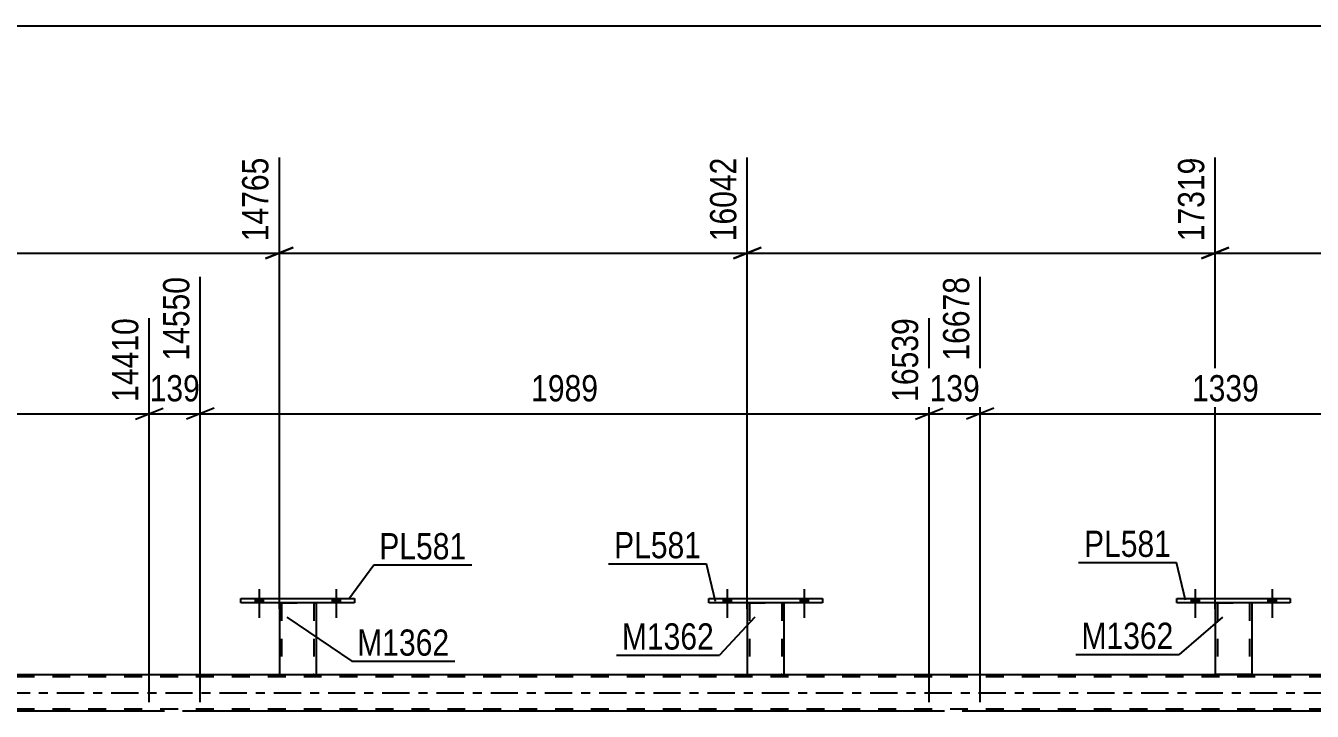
# Model space of a CAD drawing. Header units: millimetres. Extents: x 0 to 3251, y 0 to 594.
# Drawn here: x 606.7 to 747.2, y 441.1 to 516 of the extents above; entities that cross this region are included whole.
import ezdxf

# ---------------------------------------------------------------- set-up
doc = ezdxf.new("R2010")
doc.units = ezdxf.units.MM
doc.linetypes.add('DXK_LINE_DOT2', pattern=[3.9198, 1.9599, -1.9599])
doc.linetypes.add('DXK_LINE_DOT3', pattern=[5.9187, 2.979, -0.9799, 0.9799, -0.9799])
doc.styles.add('Arial Narrow', font='ARIALN.TTF', dxfattribs={"height": 0.2})

# ---------------------------------------------------------------- blocks, each defined once
blk = doc.blocks.new('Bolt-247352729-18688 - 2635')
at = {"linetype": 'Continuous'}
for points in [[(631.78, 452.99), (632.66, 452.99), (632.66, 453.47), (631.78, 453.47)], [(640.18, 452.99), (641.06, 452.99), (641.06, 453.47), (640.18, 453.47)]]:
    blk.add_hatch(color=1, dxfattribs=at).paths.add_polyline_path(points)
at = {"color": 1, "linetype": 'Continuous'}
for p, q in [((632.22, 454.47), (632.22, 451.35)), ((640.62, 454.47), (640.62, 451.35)), ((631.78, 453.47), (631.78, 452.99)), ((632.66, 453.47), (632.66, 452.99)), ((640.18, 453.47), (640.18, 452.99)), ((641.06, 453.47), (641.06, 452.99))]:
    blk.add_line(p, q, dxfattribs=at)
blk = doc.blocks.new('Part-247352729-18663 - 2635')
at = {"color": 2, "linetype": 'Continuous'}
for p, q in [((732.38, 452.99), (732.38, 453.47)), ((732.38, 453.47), (744.78, 453.47)), ((744.78, 452.99), (732.38, 452.99)), ((744.78, 453.47), (744.78, 452.99))]:
    blk.add_line(p, q, dxfattribs=at)
blk = doc.blocks.new('Bolt-247352729-18692 - 2635')
at = {"linetype": 'Continuous'}
for points in [[(733.94, 452.99), (734.82, 452.99), (734.82, 453.47), (733.94, 453.47)], [(742.34, 452.99), (743.22, 452.99), (743.22, 453.47), (742.34, 453.47)]]:
    blk.add_hatch(color=1, dxfattribs=at).paths.add_polyline_path(points)
at = {"color": 1, "linetype": 'Continuous'}
for p, q in [((734.38, 454.47), (734.38, 451.35)), ((742.78, 454.47), (742.78, 451.35)), ((733.94, 453.47), (733.94, 452.99)), ((734.82, 453.47), (734.82, 452.99)), ((742.34, 453.47), (742.34, 452.99)), ((743.22, 453.47), (743.22, 452.99))]:
    blk.add_line(p, q, dxfattribs=at)
blk = doc.blocks.new('Part-247352729-2882 - 2635')
at = {"color": 2, "linetype": 'Continuous'}
for p, q in [((762.07, 445.14), (101.13, 445.14)), ((620.22, 441.14), (540.66, 441.14)), ((705.35, 441.14), (625.79, 441.14)), ((764.47, 441.14), (710.93, 441.14))]:
    blk.add_line(p, q, dxfattribs=at)
at = {"color": 7, "linetype": 'DXK_LINE_DOT2'}
for p, q in [((764.47, 444.9), (101.13, 444.9)), ((764.47, 441.38), (101.13, 441.38)), ((625.79, 441.14), (620.22, 441.14)), ((710.93, 441.14), (705.35, 441.14))]:
    blk.add_line(p, q, dxfattribs=at)
at = {"color": 7, "linetype": 'DXK_LINE_DOT3'}
blk.add_line((101.13, 443.14), (764.47, 443.14), dxfattribs=at)
blk = doc.blocks.new('Part-247352729-18661 - 2635')
at = {"color": 2, "linetype": 'Continuous'}
for p, q in [((681.3, 452.99), (681.3, 453.47)), ((681.3, 453.47), (693.7, 453.47)), ((693.7, 452.99), (681.3, 452.99)), ((693.7, 453.47), (693.7, 452.99))]:
    blk.add_line(p, q, dxfattribs=at)
blk = doc.blocks.new('Bolt-247352729-18690 - 2635')
at = {"linetype": 'Continuous'}
for points in [[(682.86, 452.99), (683.74, 452.99), (683.74, 453.47), (682.86, 453.47)], [(691.26, 452.99), (692.14, 452.99), (692.14, 453.47), (691.26, 453.47)]]:
    blk.add_hatch(color=1, dxfattribs=at).paths.add_polyline_path(points)
at = {"color": 1, "linetype": 'Continuous'}
for p, q in [((683.3, 454.47), (683.3, 451.35)), ((691.7, 454.47), (691.7, 451.35)), ((682.86, 453.47), (682.86, 452.99)), ((683.74, 453.47), (683.74, 452.99)), ((691.26, 453.47), (691.26, 452.99)), ((692.14, 453.47), (692.14, 452.99))]:
    blk.add_line(p, q, dxfattribs=at)
blk = doc.blocks.new('Part-247352729-18658 - 2635')
at = {"color": 2, "linetype": 'Continuous'}
for p, q in [((634.42, 452.99), (634.42, 445.15)), ((638.42, 452.99), (638.42, 445.15)), ((634.42, 445.15), (638.42, 445.15))]:
    blk.add_line(p, q, dxfattribs=at)
at = {"color": 7, "linetype": 'DXK_LINE_DOT2'}
for p, q in [((634.42, 452.99), (638.42, 452.99)), ((634.42, 452.99), (634.42, 452.99)), ((634.42, 452.99), (634.42, 452.99)), ((634.66, 452.99), (634.66, 445.15)), ((638.18, 452.99), (638.18, 445.15)), ((638.42, 452.99), (638.42, 452.99)), ((638.42, 452.99), (638.42, 452.99)), ((638.16, 445.15), (638.12, 445.15)), ((638.12, 445.15), (638.16, 445.15)), ((638.18, 445.15), (638.16, 445.15)), ((638.16, 445.15), (638.18, 445.15))]:
    blk.add_line(p, q, dxfattribs=at)
blk = doc.blocks.new('Part-247352729-18659 - 2635')
at = {"color": 2, "linetype": 'Continuous'}
for p, q in [((630.22, 452.99), (630.22, 453.47)), ((630.22, 453.47), (642.62, 453.47)), ((642.62, 452.99), (630.22, 452.99)), ((642.62, 453.47), (642.62, 452.99))]:
    blk.add_line(p, q, dxfattribs=at)
blk = doc.blocks.new('Part-247352729-18660 - 2635')
at = {"color": 2, "linetype": 'Continuous'}
for p, q in [((685.5, 452.99), (685.5, 445.15)), ((689.5, 452.99), (689.5, 445.15)), ((685.5, 445.15), (689.5, 445.15))]:
    blk.add_line(p, q, dxfattribs=at)
at = {"color": 7, "linetype": 'DXK_LINE_DOT2'}
for p, q in [((685.5, 452.99), (689.5, 452.99)), ((685.5, 452.99), (685.5, 452.99)), ((685.5, 452.99), (685.5, 452.99)), ((685.74, 452.99), (685.74, 445.15)), ((689.26, 452.99), (689.26, 445.15)), ((689.5, 452.99), (689.5, 452.99)), ((689.5, 452.99), (689.5, 452.99)), ((689.24, 445.15), (689.2, 445.15)), ((689.2, 445.15), (689.24, 445.15)), ((689.26, 445.15), (689.24, 445.15)), ((689.24, 445.15), (689.26, 445.15))]:
    blk.add_line(p, q, dxfattribs=at)
blk = doc.blocks.new('Part-247352729-18662 - 2635')
at = {"color": 2, "linetype": 'Continuous'}
for p, q in [((736.58, 452.99), (736.58, 445.15)), ((740.58, 452.99), (740.58, 445.15)), ((740.54, 445.15), (736.58, 445.15)), ((740.58, 445.15), (740.54, 445.15))]:
    blk.add_line(p, q, dxfattribs=at)
at = {"color": 7, "linetype": 'DXK_LINE_DOT2'}
for p, q in [((736.58, 452.99), (740.58, 452.99)), ((736.58, 452.99), (736.58, 452.99)), ((736.58, 452.99), (736.58, 452.99)), ((736.82, 452.99), (736.82, 445.15)), ((740.34, 452.99), (740.34, 445.15)), ((740.58, 452.99), (740.58, 452.99)), ((740.58, 452.99), (740.58, 452.99)), ((740.27, 445.15), (740.28, 445.15)), ((740.28, 445.15), (740.32, 445.15)), ((740.32, 445.15), (740.34, 445.15)), ((740.58, 445.15), (740.58, 445.15))]:
    blk.add_line(p, q, dxfattribs=at)
blk = doc.blocks.new('Bolt-247352729-18687 - 2635')
at = {"linetype": 'Continuous'}
for points in [[(631.78, 452.99), (632.66, 452.99), (632.66, 453.47), (631.78, 453.47)], [(640.18, 452.99), (641.06, 452.99), (641.06, 453.47), (640.18, 453.47)]]:
    blk.add_hatch(color=1, dxfattribs=at).paths.add_polyline_path(points)
at = {"color": 1, "linetype": 'Continuous'}
for p, q in [((632.22, 454.47), (632.22, 451.35)), ((640.62, 454.47), (640.62, 451.35)), ((631.78, 453.47), (631.78, 452.99)), ((632.66, 453.47), (632.66, 452.99)), ((640.18, 453.47), (640.18, 452.99)), ((641.06, 453.47), (641.06, 452.99))]:
    blk.add_line(p, q, dxfattribs=at)
blk = doc.blocks.new('Bolt-247352729-18689 - 2635')
at = {"linetype": 'Continuous'}
for points in [[(682.86, 452.99), (683.74, 452.99), (683.74, 453.47), (682.86, 453.47)], [(691.26, 452.99), (692.14, 452.99), (692.14, 453.47), (691.26, 453.47)]]:
    blk.add_hatch(color=1, dxfattribs=at).paths.add_polyline_path(points)
at = {"color": 1, "linetype": 'Continuous'}
for p, q in [((683.3, 454.47), (683.3, 451.35)), ((691.7, 454.47), (691.7, 451.35)), ((682.86, 453.47), (682.86, 452.99)), ((683.74, 453.47), (683.74, 452.99)), ((691.26, 453.47), (691.26, 452.99)), ((692.14, 453.47), (692.14, 452.99))]:
    blk.add_line(p, q, dxfattribs=at)
blk = doc.blocks.new('Bolt-247352729-18691 - 2635')
at = {"linetype": 'Continuous'}
for points in [[(733.94, 452.99), (734.82, 452.99), (734.82, 453.47), (733.94, 453.47)], [(742.34, 452.99), (743.22, 452.99), (743.22, 453.47), (742.34, 453.47)]]:
    blk.add_hatch(color=1, dxfattribs=at).paths.add_polyline_path(points)
at = {"color": 1, "linetype": 'Continuous'}
for p, q in [((734.38, 454.47), (734.38, 451.35)), ((742.78, 454.47), (742.78, 451.35)), ((733.94, 453.47), (733.94, 452.99)), ((734.82, 453.47), (734.82, 452.99)), ((742.34, 453.47), (742.34, 452.99)), ((743.22, 453.47), (743.22, 452.99))]:
    blk.add_line(p, q, dxfattribs=at)
blk = doc.blocks.new('StraightDimension-247352729-32226 - 2302')
at = {"color": 7, "linetype": 'Continuous'}
blk.add_line((64.97, 515.99), (765.11, 515.99), dxfattribs=at)
blk = doc.blocks.new('StraightDimension-247352729-34471 - 2635')
at = {"color": 7, "linetype": 'Continuous'}
for p, q in [((625.79, 442.14), (625.79, 488.57)), ((620.22, 442.14), (620.22, 484.07)), ((618.72, 473.03), (621.72, 474.23)), ((620.22, 473.63), (625.79, 473.63)), ((627.29, 474.23), (624.29, 473.03))]:
    blk.add_line(p, q, dxfattribs=at)
at = {"color": 0}
blk.add_wipeout([(626.35, 474.38), (626.35, 478.58), (619.66, 478.58), (619.66, 474.38)], dxfattribs=at)
at = {"color": 3, "style": 'Arial Narrow'}
blk.add_text('139', height=2.863, dxfattribs=at).set_placement((620.26, 474.98))
at = {"color": 0, "linetype": 'Continuous'}
blk.add_wipeout([(625.19, 489.17), (620.99, 489.17), (620.99, 478.83), (625.19, 478.83)], dxfattribs=at)
at = {"color": 3, "linetype": 'Continuous', "style": 'Arial Narrow'}
blk.add_text('14550', height=2.863, rotation=90.0002, dxfattribs=at).set_placement((624.59, 479.43))
blk = doc.blocks.new('StraightDimension-247352729-33984 - 2635')
at = {"color": 7, "linetype": 'Continuous'}
for p, q in [((685.5, 452.32), (685.5, 501.6)), ((736.58, 452.32), (736.58, 501.6)), ((687, 491.76), (684, 490.56)), ((735.08, 490.56), (738.08, 491.76)), ((685.5, 491.16), (736.58, 491.16))]:
    blk.add_line(p, q, dxfattribs=at)
at = {"color": 0, "linetype": 'Continuous'}
blk.add_wipeout([(735.98, 502.2), (731.78, 502.2), (731.78, 491.86), (735.98, 491.86)], dxfattribs=at)
at = {"color": 3, "linetype": 'Continuous', "style": 'Arial Narrow'}
blk.add_text('17319', height=2.863, rotation=90.0002, dxfattribs=at).set_placement((735.38, 492.46))
blk = doc.blocks.new('StraightDimension-247352729-34472 - 2635')
at = {"color": 7, "linetype": 'Continuous'}
for p, q in [((540.66, 442.14), (540.66, 488.57)), ((620.22, 442.14), (620.22, 484.07)), ((542.16, 474.23), (539.16, 473.03)), ((540.66, 473.63), (620.22, 473.63)), ((618.72, 473.03), (621.72, 474.23))]:
    blk.add_line(p, q, dxfattribs=at)
at = {"color": 0}
blk.add_wipeout([(584.69, 474.38), (584.69, 478.58), (576.18, 478.58), (576.18, 474.38)], dxfattribs=at)
at = {"color": 3, "style": 'Arial Narrow'}
blk.add_text('1989', height=2.863, dxfattribs=at).set_placement((576.78, 474.98))
at = {"color": 0, "linetype": 'Continuous'}
blk.add_wipeout([(619.62, 484.67), (615.42, 484.67), (615.42, 474.33), (619.62, 474.33)], dxfattribs=at)
at = {"color": 3, "linetype": 'Continuous', "style": 'Arial Narrow'}
blk.add_text('14410', height=2.863, rotation=90.0002, dxfattribs=at).set_placement((619.02, 474.93))
blk = doc.blocks.new('StraightDimension-247352729-34470 - 2635')
at = {"color": 7, "linetype": 'Continuous'}
for p, q in [((625.79, 442.14), (625.79, 488.57)), ((705.35, 442.14), (705.35, 484.07)), ((627.29, 474.23), (624.29, 473.03)), ((625.79, 473.63), (705.35, 473.63)), ((703.85, 473.03), (706.85, 474.23))]:
    blk.add_line(p, q, dxfattribs=at)
at = {"color": 0}
blk.add_wipeout([(669.83, 474.38), (669.83, 478.58), (661.31, 478.58), (661.31, 474.38)], dxfattribs=at)
at = {"color": 3, "style": 'Arial Narrow'}
blk.add_text('1989', height=2.863, dxfattribs=at).set_placement((661.91, 474.98))
at = {"color": 0, "linetype": 'Continuous'}
blk.add_wipeout([(704.75, 484.67), (700.55, 484.67), (700.55, 474.33), (704.75, 474.33)], dxfattribs=at)
at = {"color": 3, "linetype": 'Continuous', "style": 'Arial Narrow'}
blk.add_text('16539', height=2.863, rotation=90.0002, dxfattribs=at).set_placement((704.15, 474.93))
blk = doc.blocks.new('StraightDimension-247352729-33983 - 2635')
at = {"color": 7, "linetype": 'Continuous'}
for p, q in [((736.58, 452.32), (736.58, 501.6)), ((758.55, 452.96), (758.55, 501.6)), ((738.08, 491.76), (735.08, 490.56)), ((757.05, 490.56), (760.05, 491.76)), ((736.58, 491.16), (758.55, 491.16))]:
    blk.add_line(p, q, dxfattribs=at)
at = {"color": 0, "linetype": 'Continuous'}
blk.add_wipeout([(757.95, 502.2), (753.75, 502.2), (753.75, 491.86), (757.95, 491.86)], dxfattribs=at)
at = {"color": 3, "linetype": 'Continuous', "style": 'Arial Narrow'}
blk.add_text('17869', height=2.863, rotation=90.0002, dxfattribs=at).set_placement((757.35, 492.46))
blk = doc.blocks.new('StraightDimension-247352729-33985 - 2635')
at = {"color": 7, "linetype": 'Continuous'}
for p, q in [((634.42, 452.32), (634.42, 501.6)), ((685.5, 452.32), (685.5, 501.6)), ((635.92, 491.76), (632.92, 490.56)), ((684, 490.56), (687, 491.76)), ((634.42, 491.16), (685.5, 491.16))]:
    blk.add_line(p, q, dxfattribs=at)
at = {"color": 0, "linetype": 'Continuous'}
blk.add_wipeout([(684.9, 502.2), (680.7, 502.2), (680.7, 491.86), (684.9, 491.86)], dxfattribs=at)
at = {"color": 3, "linetype": 'Continuous', "style": 'Arial Narrow'}
blk.add_text('16042', height=2.863, rotation=90.0002, dxfattribs=at).set_placement((684.3, 492.46))
blk = doc.blocks.new('StraightDimension-247352729-33986 - 2635')
at = {"color": 7, "linetype": 'Continuous'}
for p, q in [((583.34, 452.32), (583.34, 501.6)), ((634.42, 452.32), (634.42, 501.6)), ((584.84, 491.76), (581.84, 490.56)), ((632.92, 490.56), (635.92, 491.76)), ((583.34, 491.16), (634.42, 491.16))]:
    blk.add_line(p, q, dxfattribs=at)
at = {"color": 0, "linetype": 'Continuous'}
blk.add_wipeout([(633.82, 502.2), (629.62, 502.2), (629.62, 491.86), (633.82, 491.86)], dxfattribs=at)
at = {"color": 3, "linetype": 'Continuous', "style": 'Arial Narrow'}
blk.add_text('14765', height=2.863, rotation=90.0002, dxfattribs=at).set_placement((633.22, 492.46))
blk = doc.blocks.new('StraightDimension-247352729-34468 - 2635')
at = {"color": 7, "linetype": 'Continuous'}
for p, q in [((710.93, 442.14), (710.93, 488.57)), ((764.47, 446.14), (764.47, 484.07)), ((712.43, 474.23), (709.43, 473.03)), ((710.93, 473.63), (764.47, 473.63)), ((762.97, 473.03), (765.97, 474.23))]:
    blk.add_line(p, q, dxfattribs=at)
at = {"color": 0}
blk.add_wipeout([(741.96, 474.38), (741.96, 478.58), (733.44, 478.58), (733.44, 474.38)], dxfattribs=at)
at = {"color": 3, "style": 'Arial Narrow'}
blk.add_text('1339', height=2.863, dxfattribs=at).set_placement((734.04, 474.98))
at = {"color": 0, "linetype": 'Continuous'}
blk.add_wipeout([(763.87, 484.67), (759.67, 484.67), (759.67, 474.33), (763.87, 474.33)], dxfattribs=at)
at = {"color": 3, "linetype": 'Continuous', "style": 'Arial Narrow'}
blk.add_text('18017', height=2.863, rotation=90.0002, dxfattribs=at).set_placement((763.27, 474.93))
blk = doc.blocks.new('StraightDimension-247352729-34469 - 2635')
at = {"color": 7, "linetype": 'Continuous'}
for p, q in [((710.93, 442.14), (710.93, 488.57)), ((705.35, 442.14), (705.35, 484.07)), ((703.85, 473.03), (706.85, 474.23)), ((705.35, 473.63), (710.93, 473.63)), ((712.43, 474.23), (709.43, 473.03))]:
    blk.add_line(p, q, dxfattribs=at)
at = {"color": 0}
blk.add_wipeout([(711.48, 474.38), (711.48, 478.58), (704.8, 478.58), (704.8, 474.38)], dxfattribs=at)
at = {"color": 3, "style": 'Arial Narrow'}
blk.add_text('139', height=2.863, dxfattribs=at).set_placement((705.4, 474.98))
at = {"color": 0, "linetype": 'Continuous'}
blk.add_wipeout([(710.33, 489.17), (706.13, 489.17), (706.13, 478.83), (710.33, 478.83)], dxfattribs=at)
at = {"color": 3, "linetype": 'Continuous', "style": 'Arial Narrow'}
blk.add_text('16678', height=2.863, rotation=90.0002, dxfattribs=at).set_placement((709.73, 479.43))
blk = doc.blocks.new('Mark-247352729-32337 - 2635')
at = {"color": 0}
blk.add_wipeout([(654.83, 457.73), (654.83, 460.73), (645.33, 460.73), (645.33, 457.73)], dxfattribs=at)
blk.add_wipeout([(654.83, 457.73), (654.83, 460.73), (645.33, 460.73), (645.33, 457.73)], dxfattribs=at)
at = {"color": 30, "linetype": 'Continuous'}
for p, q in [((641.99, 453.41), (644.73, 457.13)), ((644.73, 457.13), (655.43, 457.13))]:
    blk.add_line(p, q, dxfattribs=at)
at = {"color": 3, "style": 'Arial Narrow'}
blk.add_text('PL581', height=2.863, dxfattribs=at).set_placement((645.33, 457.73))
blk = doc.blocks.new('Mark-247352729-32334 - 2635')
at = {"color": 0}
blk.add_wipeout([(652.97, 447.21), (652.97, 450.21), (642.92, 450.21), (642.92, 447.21)], dxfattribs=at)
blk.add_wipeout([(652.97, 447.21), (652.97, 450.21), (642.92, 450.21), (642.92, 447.21)], dxfattribs=at)
at = {"color": 30, "linetype": 'Continuous'}
for p, q in [((635.23, 451.41), (642.32, 446.61)), ((642.32, 446.61), (653.57, 446.61))]:
    blk.add_line(p, q, dxfattribs=at)
at = {"color": 3, "style": 'Arial Narrow'}
blk.add_text('M1362', height=2.863, dxfattribs=at).set_placement((642.92, 447.21))
blk = doc.blocks.new('Mark-247352729-32340 - 2635')
at = {"color": 0}
blk.add_wipeout([(681.86, 447.88), (681.86, 450.88), (671.81, 450.88), (671.81, 447.88)], dxfattribs=at)
blk.add_wipeout([(681.86, 447.88), (681.86, 450.88), (671.81, 450.88), (671.81, 447.88)], dxfattribs=at)
at = {"color": 30, "linetype": 'Continuous'}
for p in [(686.31, 451.41), (671.21, 447.28)]:
    blk.add_line(p, (682.46, 447.28), dxfattribs=at)
at = {"color": 3, "style": 'Arial Narrow'}
blk.add_text('M1362', height=2.863, dxfattribs=at).set_placement((671.81, 447.88))
blk = doc.blocks.new('Mark-247352729-32343 - 2635')
at = {"color": 0}
blk.add_wipeout([(680.46, 457.85), (680.46, 460.85), (670.96, 460.85), (670.96, 457.85)], dxfattribs=at)
blk.add_wipeout([(680.46, 457.85), (680.46, 460.85), (670.96, 460.85), (670.96, 457.85)], dxfattribs=at)
at = {"color": 30, "linetype": 'Continuous'}
for p in [(670.36, 457.25), (682.04, 453.14)]:
    blk.add_line(p, (681.06, 457.25), dxfattribs=at)
at = {"color": 3, "style": 'Arial Narrow'}
blk.add_text('PL581', height=2.863, dxfattribs=at).set_placement((670.96, 457.85))
blk = doc.blocks.new('Mark-247352729-32346 - 2635')
at = {"color": 0}
blk.add_wipeout([(732.04, 447.95), (732.04, 450.95), (721.98, 450.95), (721.98, 447.95)], dxfattribs=at)
blk.add_wipeout([(732.04, 447.95), (732.04, 450.95), (721.98, 450.95), (721.98, 447.95)], dxfattribs=at)
at = {"color": 30, "linetype": 'Continuous'}
for p in [(737.39, 451.41), (721.38, 447.35)]:
    blk.add_line(p, (732.64, 447.35), dxfattribs=at)
at = {"color": 3, "style": 'Arial Narrow'}
blk.add_text('M1362', height=2.863, dxfattribs=at).set_placement((721.98, 447.95))
blk = doc.blocks.new('Mark-247352729-32349 - 2635')
at = {"color": 0}
blk.add_wipeout([(731.77, 458), (731.77, 461), (722.26, 461), (722.26, 458)], dxfattribs=at)
blk.add_wipeout([(731.77, 458), (731.77, 461), (722.26, 461), (722.26, 458)], dxfattribs=at)
at = {"color": 30, "linetype": 'Continuous'}
for p in [(721.66, 457.4), (733.35, 453.28)]:
    blk.add_line(p, (732.37, 457.4), dxfattribs=at)
at = {"color": 3, "style": 'Arial Narrow'}
blk.add_text('PL581', height=2.863, dxfattribs=at).set_placement((722.26, 458))

msp = doc.modelspace()

# ---------------------------------------------------------------- block references
for name in ['StraightDimension-247352729-32226 - 2302', 'Bolt-247352729-18688 - 2635', 'Bolt-247352729-18687 - 2635', 'Bolt-247352729-18690 - 2635', 'Bolt-247352729-18689 - 2635', 'Bolt-247352729-18692 - 2635', 'Bolt-247352729-18691 - 2635', 'Part-247352729-18659 - 2635', 'Part-247352729-18658 - 2635', 'Part-247352729-18661 - 2635', 'Part-247352729-18660 - 2635', 'Part-247352729-18663 - 2635', 'Part-247352729-18662 - 2635', 'Part-247352729-2882 - 2635']:
    msp.add_blockref(name, (0, 0))

# ---------------------------------------------------------------- next in the draw order: block references
for name in ['StraightDimension-247352729-33984 - 2635', 'StraightDimension-247352729-34471 - 2635']:
    msp.add_blockref(name, (0, 0))

# ---------------------------------------------------------------- next in the draw order: block references
for name in ['StraightDimension-247352729-33983 - 2635', 'StraightDimension-247352729-34472 - 2635', 'StraightDimension-247352729-34470 - 2635']:
    msp.add_blockref(name, (0, 0))

# ---------------------------------------------------------------- next in the draw order: block references
for name in ['StraightDimension-247352729-33985 - 2635', 'StraightDimension-247352729-34468 - 2635', 'Mark-247352729-32334 - 2635', 'Mark-247352729-32340 - 2635']:
    msp.add_blockref(name, (0, 0))

# ---------------------------------------------------------------- next in the draw order: block references
for name in ['StraightDimension-247352729-33986 - 2635', 'StraightDimension-247352729-34469 - 2635', 'Mark-247352729-32337 - 2635', 'Mark-247352729-32343 - 2635', 'Mark-247352729-32349 - 2635', 'Mark-247352729-32346 - 2635']:
    msp.add_blockref(name, (0, 0))

doc.saveas('drawing.dxf')
